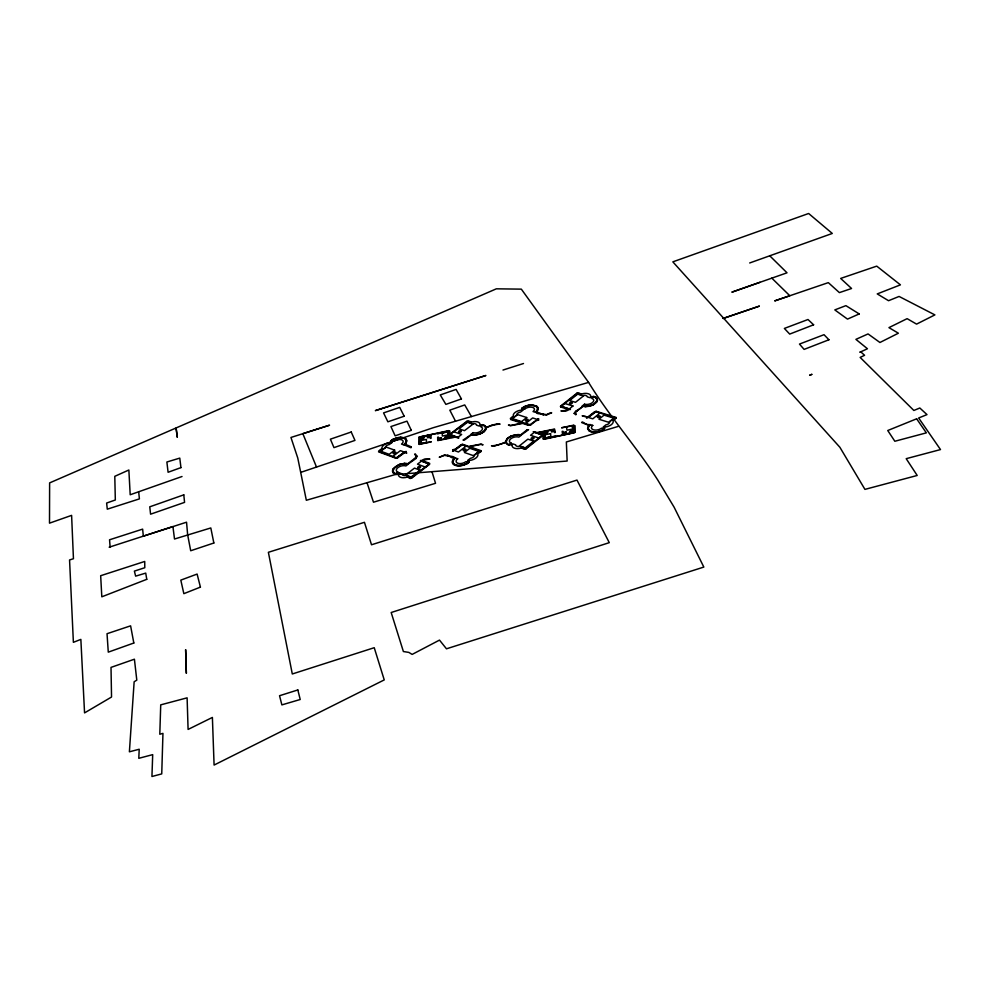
<?xml version="1.0" encoding="UTF-8"?>
<svg xmlns="http://www.w3.org/2000/svg" width="990" height="990" viewBox="0 0 990 990"><rect width="100%" height="100%" fill="white"/><g stroke="black" fill="none" stroke-linecap="round" stroke-linejoin="round"><path stroke-width="1.49" d="M411.345 447.406L411.159 446.775M419.921 437.283L419.909 443.879L419.166 444.436L431.046 441.899M418.832 437.382L418.782 443.891A19.206 10.172 -15.9 0 1 419.451 443.285L420.181 436.838L448.73 431.046L449.25 437.097M575.277 432.358L544.587 439.201M597.453 400.554L597.267 398.611L595.869 397.163M392.634 470.027L392.486 471.092M597.453 400.566L597.019 401.606M392.634 470.015L393.141 468.914M480.695 425.18L482.823 424.623M407.991 477.254L409.984 478.455M481.202 451.366L480.992 450.685M468.505 460.857L467.453 461.687M616.126 418.127L616.015 417.471M522.077 448.185L524.156 449.25M560.501 406.271L560.637 406.902M543.423 414.785L543.683 414.748A5.037 2.673 -13.5 0 1 545.898 414.959L546.765 414.934A20.382 10.865 -13.3 0 1 551.678 412.842L551.083 412.62M391.285 442.109L392.362 441.293M447.529 455.276C448.26 454.113 450.636 458.902 454.893 457.949M417.335 456.526L417.025 456.774A5.074 2.71 -16.2 0 0 415.738 458.172L416.01 458.382M418.894 437.209L448.73 430.625L449.844 431.046L449.93 434.202L466.76 421.344M580.734 393.871L578.779 392.906M485.644 429.907L486.548 427.68A19.045 10.135 -14.6 0 1 500.099 424.091L497.487 423.918M480.633 425.279L481.128 425.774M574.113 413.3L574.435 413.016A5.049 2.673 -13 0 0 575.524 411.642L575.623 411.481M574.064 432.519L562.667 434.808M452.653 449.794L455.276 449.151L461.179 444.634M576.836 411.184L575.017 413.189L576.118 414.179M393.141 468.901L399.267 464.459M561.738 427.705L573.915 425.118L573.21 425.675L574.126 432.37M406.135 442.938L406.865 440.674L405.95 438.78M555.724 436.194L544.339 438.533M573.73 426.344L573.779 426.282A19.342 10.308 -13.2 0 0 574.398 425.663L575.066 425.762L575.277 432.271M560.513 406.234L576.885 393.203M543.374 414.872C542.879 415.429 539.575 411.828 535.8 412.248M406.135 442.951L405.096 444.176M450.363 434.449L458.865 437.951L454.93 437.172L450.97 438.075A19.726 10.444 -15.8 0 0 449.349 437.209L449.349 437.209M437.654 433.595L448.668 431.306M414.426 458.679L416.567 456.526L415.874 455.907M419.946 437.209L430.947 434.919L431.058 438.236L430.316 438.397L430.291 435.377L420.651 437.345L420.639 443.73L431.083 441.812M596.784 401.965L593.777 404.514M538.708 420.057L536.11 420.676L530.727 424.92M485.409 430.266L484.122 431.652M523.24 408.944L522.237 409.761M521.569 408.474L522.448 407.769M581.6 422.544C582.244 420.144 585.127 425.44 589.892 424.673M588.902 425.316L587.553 428.534L589.434 431.17M588.914 425.304L582.244 422.804M507.288 438.471L505.259 442.183A19.045 10.135 -14.6 0 1 491.473 445.834L494.604 445.958M510.308 418.485L512.61 416.691M429.623 464.273L411.704 478.108M603.257 428.101L604.197 427.321M507.301 438.459L508.056 437.79M405.083 444.188L411.036 446.738M615.929 418.374L613.701 420.057M469.074 462.293L467.243 463.592M484.11 431.652L482.093 433.051M609.543 421.827L612.179 419.673A7.574 4.071 -12.3 0 1 611.511 424.549A7.574 4.071 -12.3 0 1 603.207 427.049L605.831 424.883A3.873 2.079 -12.3 0 0 609.543 421.827M410.937 447.765L404.118 444.832M587.887 417.087L594.582 411.704M390.852 440.748L392.659 439.511M378.786 450.945L381.138 449.213M582.368 406.135C581.786 408.462 574.732 411.234 575.339 411.481M509.974 444.361L509.33 444.857A8.91 4.777 -14.2 0 1 508.241 438.298A8.91 4.777 -14.2 0 1 520.233 435.315M537.917 419.24L538.708 418.621L529.353 425.18L525.195 423.831L532.669 417.941L536.827 419.277M521.099 435.13L528.598 429.672M474.346 455.214L477.155 453.024A7.549 4.071 -15.2 0 1 475.93 458.024A7.549 4.071 -15.2 0 1 467.602 460.523L470.386 458.321A3.861 2.079 -15.2 0 0 474.346 455.214M480.843 451.774L478.046 453.358L480.435 451.094L462.206 444.77L452.554 451.267L453.383 450.623A5.086 2.71 -15.6 0 0 452.727 449.943M508.068 437.778L511.31 435.922M396.545 473.319L395.876 473.839A8.935 4.777 -16.6 0 1 395.456 467.094A8.935 4.777 -16.6 0 1 407.459 464.1L407.657 464.124M408.325 463.914L416.134 458.407M397.72 457.788L404.762 452.455L406.816 453.024A5 2.636 -16.3 0 1 405.467 452.183L405.393 452.059M405.331 452.009L406.172 451.378L396.322 457.85L379.195 451.539L381.224 449.336M530.195 424.722L510.964 419.042L512.696 416.815M604.123 429.425L602.44 430.464M522.46 407.756L524.923 406.395M481.944 425.638L482.625 425.106A8.749 4.616 -14.9 0 1 483.516 431.504A8.749 4.616 -14.9 0 1 471.698 434.424L471.611 434.437M576.91 411.122L582.863 406.37L585.56 406.643M530.615 425.007L529.836 425.341M465.015 439.696L471.277 434.87L472.478 435.08M414.364 458.729L407.88 463.654L404.44 463.357M397.51 457.925L396.545 458.271M592.849 397.324L593.542 396.767A8.786 4.616 -12.6 0 1 595.089 403.017A8.786 4.616 -12.6 0 1 583.234 405.95L582.999 405.925M521.012 435.192L520.356 435.303M467.231 463.605L463.84 465.102M392.671 439.498L393.438 439.09M525.888 448.99L542.768 435.538L543.188 438.917M593.765 404.526L592.738 405.046M526.928 429.945L520.653 434.857L519.688 434.684M576.923 393.179L577.677 392.894M482.081 433.051L479.308 434.264M510.098 444.275L510.828 444.164M602.427 430.477L601.041 431.096M486.177 427.395L492.327 425.007M393.451 439.09L397.473 437.679M579.917 394.651L579.942 394.639A7.363 3.861 -12.7 0 1 588.221 393.723A7.363 3.861 -12.7 0 1 590.3 397.757L587.231 396.854A3.774 1.968 -12.7 0 0 582.949 395.567M525.752 449.052L524.886 449.287M411.531 478.195L410.107 478.467M461.216 444.609L462.59 444.337M466.921 421.245L467.849 420.985M592.725 405.058L591.909 405.405M524.935 406.383L526.618 405.764M511.335 435.909L517.968 434.561M527.101 429.858L527.918 429.648M601.029 431.108L596.104 432.284M591.612 405.516L588.939 406.284M399.279 464.446L404.427 463.357M749.69 262.969L832.293 233.454L808.632 213.494L672.841 261.855L839.891 447.294L864.938 489.382L917.198 475.472L906.197 458.679L940.5 449.571L918.658 417.99L926.999 414.612L919.821 408.004L913.857 410.466L860.137 357.402L864.592 355.286L860.731 351.846L859.852 352.254L867.45 348.752L855.904 339.36L868.057 333.927L879.937 342.49L898.388 333.209L888.933 327.628L907.125 318.656L916.567 324.114L934.882 314.894L899.081 296.443L888.55 300.713L877.251 293.906L900.442 284.86L876.732 266.137L840.659 278.425L851.573 288.498L839.396 292.619L828.321 282.633L774.7 300.898L789.81 295.738L771.816 278.14M551.071 412.62L546.418 414.624L543.312 414.105M182.024 476.512L130.197 494.753L128.861 470.003L114.791 476.326L115.323 499.987L106.635 503.044L107.279 509.182L139.404 498.886L138.662 491.77M759.986 282.298L731.857 292.174L787.025 272.807L769.75 255.804M618.639 426.282L566.354 441.973L567.146 461.043L395.072 474.594L306.331 500.272L300.7 472.391L433.137 427.742L588.592 382.4C609.407 416.443 636.186 446.354 657.657 479.841L674.103 507.165L703.828 567.072L446.478 648.809L439.498 640.097L412.149 654.415L408.821 652.398L403.388 651.531L391.174 612.513L609.283 542.656L576.984 480.088L371.51 544.772L364.444 522.312L268.377 552.296L292.298 673.98L374.232 647.707L384.244 679.907L214.088 765.06L212.392 717.428L188.088 729.432L187.11 697.839L160.726 704.855L159.798 734.234L162.954 733.392L161.741 773.895L151.94 776.507L152.695 754.64L138.798 758.315L139.206 749.244L129.393 751.806L134.145 681.764L136.793 680.13L134.417 659.204L111.016 667.396L111.536 697.022L84.558 712.899L80.858 639.391L73.384 642.324L69.56 559.969L73.446 558.719L71.602 515.369L49.5 523.165L49.624 482.897L496.349 288.82L521.334 289.142L588.592 382.4M479.296 434.264L473.888 435.167M502.982 370.05L523.5 363.516M526.928 405.665L528.115 405.356M492.327 425.007L497.475 423.918M464.298 439.993L463.32 440.043M528.128 405.356L531.11 404.96M462.268 465.523L459.187 465.906M397.782 437.605L400.703 437.283M588.914 406.284L585.573 406.643M595.436 411.382L596.376 411.37M544.463 439.226L543.238 438.978M471.389 434.424L463.209 440.018M494.616 445.958L505.643 442.481L508.625 445.203L511.867 444.522L510.865 444.176M592.305 397.46L591.042 397.114L593.592 396.297L595.856 397.163M531.135 404.96L536.84 406.246M400.727 437.283L404.427 437.852M396.124 458.296L378.502 451.824M458.877 465.919L455.635 465.51M517.98 434.561L519.663 434.684M473.876 435.167L472.502 435.093M594.235 432.358L592.23 432.16M565.302 410.491L560.922 410.961A20.382 10.865 -13.3 0 1 566.094 410.999L566.973 410.689A5.049 2.673 -13 0 1 568.916 409.6L570.426 409.452L561.194 406.308L577.356 393.426L580.759 394.032M425.935 459.533L429.92 459.075A20.258 10.729 -15.8 0 1 424.858 458.976L423.955 459.286A5.074 2.71 -16.2 0 1 421.889 460.4L420.428 460.548L429.103 464.025L411.333 477.799L407.979 477.106M565.302 410.491L568.421 409.377L560.922 407.051M447.653 455.957L444.597 455.363L439.238 457.194A20.258 10.729 -15.8 0 0 444.287 455.041L445.191 454.992A5.086 2.71 -15.6 0 0 447.27 455.264L447.517 455.326M425.935 459.533L422.371 460.659L429.697 463.37M391.248 441.948L390.803 441.02M397.312 473.121L398.376 473.505L395.641 474.346M592.218 432.16L589.434 431.182M462.751 444.349L468.765 446.416L481.227 444.04A19.045 10.135 -14.6 0 0 483.083 444.832L480.67 444.423L469.532 446.688L480.967 450.673M596.413 411.382L615.929 417.409M437.828 440.587L449.658 438.248L448.903 437.988L448.755 431.417M604.89 428.46L604.259 427.519M603.393 428.546L604.123 428.769A9.009 4.851 -12.4 0 1 591.909 431.566A9.009 4.851 -12.4 0 1 589.892 425.106M521.619 408.66L522.213 409.588M395.592 474.334L393.401 473.109M613.689 420.032L615.26 417.718L595.906 411.778L586.575 418.151L587.194 417.359A5.074 2.71 -12.7 0 0 583.939 416.357L582.157 415.837L587.862 417.062M510.555 419.475L521.891 423.151L510.828 425.403L508.427 425.019A19.045 10.135 -14.6 0 1 510.283 425.787L522.671 423.411L528.623 425.341M468.641 421.047L470.894 421.802L467.206 421.579L449.868 434.672L457.813 437.407L461.662 434.437L453.705 431.727M522.089 447.963L525.542 448.668L542.471 435.068L533.214 431.751L537.335 432.531L541.406 431.628A19.849 10.581 -13.3 0 0 543.126 432.482L543.163 432.506M468.567 461.018L468.221 461.687L469.124 462.021M467.565 462.045L468.282 462.305A8.972 4.839 -15.4 0 1 456.13 465.09A8.972 4.839 -15.4 0 1 454.93 458.432M392.226 440.958L391.595 440.736A8.724 4.554 -16.5 0 1 403.326 438.05A8.724 4.554 -16.5 0 1 404.155 444.374M543.188 414.068C529.007 413.61 542.037 410.912 537.001 406.37M399.23 472.799L402.064 473.864A3.873 2.079 -16.6 0 0 406.073 475.361L408.895 476.438A7.561 4.059 -16.6 0 1 400.566 477.304A7.561 4.059 -16.6 0 1 399.218 472.812M455.165 465.362L453.63 464.558M483.541 424.858L485.929 426.702M404.44 437.865L405.356 438.31M447.802 456.006C461.6 456.761 448.631 459.422 453.321 464.298M523.141 408.61L522.411 408.375A8.724 4.579 -13.8 0 1 534.204 405.677A8.724 4.579 -13.8 0 1 535.8 411.828M574.163 413.474L574.274 413.548A20.382 10.865 -13.3 0 1 575.784 414.81L576.13 414.179M537.929 419.253L537.978 419.277A5.037 2.673 -13.5 0 0 538.671 419.871M417.359 456.303L417.248 456.229A20.258 10.729 -15.8 0 1 415.404 453.977L414.612 454.113L415.874 455.895M393.401 473.109L392.523 471.45M471.426 416.58L464.731 404.935L449.819 410.157L455.511 421.171M316.515 467.07L302.853 433.682L290.949 437.456L297.755 457.986L300.7 472.391M367.018 482.712L373.49 502.215L435.538 483.293L431.974 471.698M573.705 426.43L573.915 432.84L544.351 438.805L543.225 432.605M572.22 425.947L572.641 429.041L566.948 430.192L566.54 427.098M561.726 427.791L572.455 425.836L573.334 432.321L563.322 434.338L562.939 431.256L562.184 431.405L562.592 434.697M555.749 436.083L544.983 438.05L544.265 431.541L554.202 429.536L554.561 432.593L555.316 432.444L554.561 429.041L542.706 431.442L543.51 431.702L544.24 438.409M437.63 433.682L448.025 431.776L448.173 438.137L438.446 440.117L438.409 437.085L437.667 437.233L437.716 440.463M420.886 440.55L420.886 443.619L426.405 442.493L426.405 439.424L420.886 440.55M613.8 418.127L608.714 422.285L598.962 419.265L604.048 415.132L613.8 418.127M600.126 412.904L592.8 418.832L588.468 417.483L595.782 411.568L600.126 412.904M584.533 404.192L582.306 405.974A9.17 4.826 -12.6 0 0 595.039 403.388A9.17 4.826 -12.6 0 0 593.975 396.631L591.773 398.401A5.692 2.995 -12.6 0 1 592.428 402.596A5.692 2.995 -12.6 0 1 584.533 404.192M572.95 406.011L569.3 408.92L560.86 406.308L564.523 403.413L572.95 406.011M533.746 441.107L525.257 447.876L519.391 445.896L527.868 439.152L533.746 441.107M542.792 435.068L539.018 438.087L530.553 435.303L534.34 432.296L542.792 435.068M583.518 395.913L575.475 402.324L569.621 400.529L577.665 394.144L583.518 395.913M511.236 443.149L508.885 445.005A9.318 5 -14.2 0 1 508.328 437.889A9.318 5 -14.2 0 1 521.186 435.278L518.859 437.11A5.779 3.106 -14.2 0 0 510.877 438.731A5.779 3.106 -14.2 0 0 511.236 443.149M537.384 419.661L536.803 420.119L537.384 419.661M478.9 451.44L473.492 455.685L464.409 452.492L469.817 448.284L478.9 451.44M526.717 417.532L521.532 421.604L512.387 418.634L517.584 414.587L526.717 417.532M516.755 415.033L514.07 417.137A7.363 3.861 -14 0 1 515.097 412.434A7.363 3.861 -14 0 1 523.165 410.009L520.53 412.088A3.762 1.98 -14 0 0 516.755 415.008M466.278 445.97L458.494 452.009L454.46 450.586L462.243 444.572L466.278 445.97M473.121 432.655L470.782 434.462A9.158 4.826 -14.9 0 0 483.429 431.9A9.158 4.826 -14.9 0 0 483.071 424.97L480.744 426.764A5.68 2.995 -14.9 0 1 480.967 431.058A5.68 2.995 -14.9 0 1 473.121 432.655M454.546 449.72L453.668 449.893L454.546 449.72M420.007 470.151L411.085 477.032L405.566 474.965L414.476 468.109L420.007 470.151M429.425 464.025L425.44 467.094L417.483 464.174L421.455 461.13L429.425 464.025M472.948 424.166L464.483 430.675L458.952 428.806L467.429 422.309L472.948 424.166M397.893 472.094L395.418 473.975A9.331 4.987 -16.6 0 1 395.579 466.686A9.331 4.987 -16.6 0 1 408.35 464.087L405.912 465.956A5.792 3.094 -16.6 0 0 397.98 467.565A5.792 3.094 -16.6 0 0 397.893 472.094M404.279 452.046L396.346 458.048L392.473 456.637L400.406 450.636L404.279 452.046M394.688 450.165L389.194 454.311L380.692 451.205L386.187 447.084L394.688 450.165M385.333 447.529L382.499 449.67A7.363 3.849 -16.7 0 1 384.033 444.844A7.363 3.849 -16.7 0 1 392.139 442.419L389.33 444.535A3.762 1.968 -16.7 0 0 385.345 447.505M522.992 447.307L522.968 447.319A7.549 4.071 -14.1 0 1 514.503 448.21A7.549 4.071 -14.1 0 1 512.659 443.842L515.691 444.844A3.861 2.079 -14.1 0 0 519.948 446.28L522.992 447.307M469.594 422.829L472.428 423.794A3.762 1.98 -15 0 1 476.475 425.156L479.358 426.108A7.351 3.861 -15 0 0 477.749 421.95A7.351 3.861 -15 0 0 469.594 422.829M859.221 313.929L847.502 319.114L834.805 309.907L845.893 305.65L859.221 313.929M811.8 374.368L809.684 375.272L811.8 374.368M916.641 418.807L887.745 430.514L894.836 441.255L926.343 432.865L916.641 418.807M200.426 587.12L183.843 593.666L180.811 580.128L197.109 574.064L200.426 587.12M813.607 324.794L789.711 334.088L784.365 328.433L807.988 319.51L813.607 324.794M146.767 579.336L101.809 596.809L100.671 575.71L144.726 561.454L144.787 567.716L134.38 571.106L135.642 576.143L145.728 573.111L146.767 579.336M828.927 339.768L804.115 349.396L799.475 344.075L824.014 334.694L828.927 339.768M180.947 467.614L168.09 472.267L166.877 462.008L179.772 458.11L180.947 467.614M133.823 643.017L108.281 652.15L107.031 633.711L130.606 625.841L133.823 643.017M183.794 494.851L149.762 506.818L150.579 514.181L184.561 502.375L183.794 494.851M461.439 398.921L445.871 404.378L440.265 394.936L456.093 389.417L461.439 398.921M351.227 432.011L330.388 439.176L333.964 447.629L354.964 440.401L351.227 432.011M404.18 416.221L387.882 421.802L383.563 412.904L399.713 407.397L404.18 416.221M759.268 306.158L723.183 318.446L759.268 306.158M411.32 430.341L395.134 435.823L390.914 426.566L406.964 421.158L411.32 430.341M213.852 543.003L190.699 550.749L187.654 534.823L186.541 522.2L143.34 536.147L142.634 529.13L109.556 539.785L110.113 546.901L109.172 547.198L172.928 526.593L174.512 539.018L210.808 527.955L213.852 543.003M380.779 408.895L375.346 410.627L485.904 375.482L380.779 408.895M317.072 429.14L302.853 433.682L329.559 425.193L317.072 429.14M297.829 689.956L279.539 695.723L281.878 704.892L300.218 699.497L297.829 689.956M452.393 437.308L449.992 436.875L449.955 435.464L454.175 436.912L452.43 437.295M540.986 432.086L538.127 432.791L542.631 434.264L542.471 432.828L540.986 432.086M447.777 431.887L442.27 433.014L442.332 436.046L447.851 434.932L447.777 431.887M429.45 435.86L427.494 436.256L427.494 437.778L429.45 437.382L429.45 435.86M441.243 437.704L439.288 438.1L439.312 439.634L441.268 439.226L441.243 437.704M553.348 430.019L551.343 430.427L551.517 431.974L553.534 431.566L553.348 430.019M550.551 433.657L544.884 434.808L545.218 437.927L550.91 436.776L550.551 433.657M565.995 431.875L563.978 432.284L564.176 433.843L566.206 433.434L565.995 431.875M592.775 425.391L590.114 424.549A9.405 5.061 -12.4 0 0 591.216 431.652A9.405 5.061 -12.4 0 0 604.259 429.004L601.561 428.15A5.829 3.143 -12.4 0 1 593.468 429.796A5.829 3.143 -12.4 0 1 592.775 425.391M524.799 408.957L522.299 408.165A9.108 4.777 -13.8 0 1 534.872 405.603A9.108 4.777 -13.8 0 1 535.553 412.36L533.028 411.568A5.655 2.958 -13.8 0 0 532.608 407.373A5.655 2.958 -13.8 0 0 524.799 408.957M457.702 458.741L455.227 457.863A9.368 5.049 -15.4 0 0 455.45 465.164A9.368 5.049 -15.4 0 0 468.381 462.54L465.869 461.649A5.816 3.143 -15.4 0 1 457.85 463.271A5.816 3.143 -15.4 0 1 457.702 458.741M393.847 441.342L391.52 440.513A9.108 4.752 -16.5 0 1 403.994 437.988A9.108 4.752 -16.5 0 1 403.846 444.931L401.495 444.089A5.655 2.945 -16.5 0 0 401.594 439.77A5.655 2.945 -16.5 0 0 393.847 441.342M177.284 437.159L176.121 428.249L177.284 437.159M186.355 673.175L185.637 649.774L186.355 673.175M598.17 417.52A1.473 0.792 -12.4 0 0 600.237 416.394A1.473 0.792 -12.4 0 0 597.948 416.159A1.473 0.792 -12.4 0 0 598.17 417.52M570.252 403.932A1.448 0.767 -12.9 0 0 572.294 402.843A1.448 0.767 -12.9 0 0 570.067 402.621A1.448 0.767 -12.9 0 0 570.252 403.932M526.086 420.874A1.46 0.767 -13.9 0 0 528.165 419.772A1.46 0.767 -13.9 0 0 525.962 419.537A1.46 0.767 -13.9 0 0 526.086 420.874M531.902 439.176A1.485 0.792 -13.8 0 0 534.006 438.038A1.485 0.792 -13.8 0 0 531.766 437.79A1.485 0.792 -13.8 0 0 531.902 439.176M393.81 453.606A1.46 0.767 -16.6 0 0 395.827 452.405A1.46 0.767 -16.6 0 0 393.612 452.294A1.46 0.767 -16.6 0 0 393.81 453.606M418.535 468.159A1.485 0.792 -16.3 0 0 420.564 466.921A1.485 0.792 -16.3 0 0 418.287 466.797A1.485 0.792 -16.3 0 0 418.535 468.159M463.976 450.71A1.473 0.792 -15.3 0 0 465.968 449.485A1.473 0.792 -15.3 0 0 463.679 449.373A1.473 0.792 -15.3 0 0 463.976 450.71M459.36 432.308A1.448 0.767 -15.2 0 0 461.315 431.12A1.448 0.767 -15.2 0 0 459.075 431.021A1.448 0.767 -15.2 0 0 459.36 432.308M545.911 433.075A1.411 0.755 -13.5 0 0 547.915 431.999A1.411 0.755 -13.5 0 0 545.762 431.764A1.411 0.755 -13.5 0 0 545.911 433.075M570.413 432.37A1.423 0.767 -13 0 0 572.418 431.293A1.423 0.767 -13 0 0 570.24 431.058A1.423 0.767 -13 0 0 570.413 432.37M445.512 438.199A1.386 0.73 -15.6 0 0 447.393 437.06A1.386 0.73 -15.6 0 0 445.253 436.961A1.386 0.73 -15.6 0 0 445.512 438.199M422.173 438.867A1.386 0.73 -16 0 0 424.067 437.729A1.386 0.73 -16 0 0 421.95 437.63A1.386 0.73 -16 0 0 422.173 438.867"/></g></svg>
